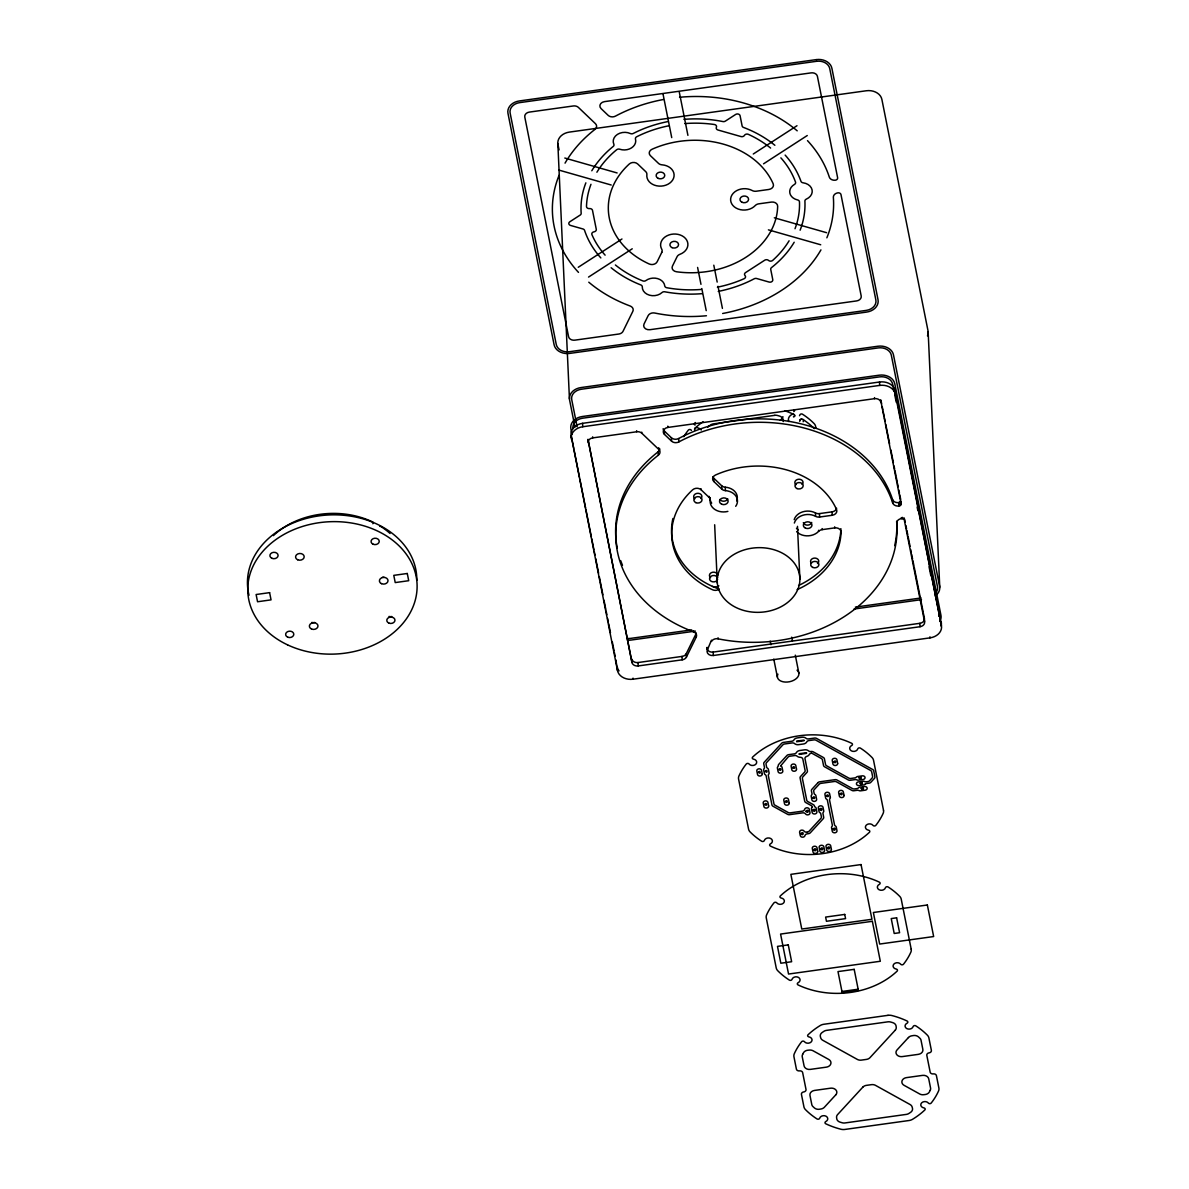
<?xml version="1.0" encoding="UTF-8"?>
<svg xmlns="http://www.w3.org/2000/svg" width="1189" height="1189" viewBox="0 0 1189 1189"><rect width="100%" height="100%" fill="white"/><g stroke="black" fill="none" stroke-linecap="round" stroke-linejoin="round"><path stroke-width="1.5" d="M794.742 415.853L794.282 416.388A4.31 3.359 -2.6 0 0 793.435 416.804M800.36 419.717L801.371 419.078M631.968 662.496L588.02 439.44L631.968 662.496A5.469 4.266 -2.6 0 0 638.211 665.944L682.174 659.821A5.469 4.266 -2.6 0 0 686.425 657.071L686.276 653.668L696.055 633.737A5.469 4.266 -2.6 0 0 696.323 633.024M686.425 657.071L696.219 637.141L696.055 633.737M924.492 620.063L924.566 621.758A5.469 4.266 -2.6 0 1 920.018 626.722L713.341 655.496A5.469 4.266 -2.6 0 1 707.41 649.833L711.438 640.217M780.356 420.297L781.931 418.587A5.469 4.266 -2.6 0 0 782.927 416.67M701.302 429.987A7.714 6.034 -2.6 0 0 696.278 427.535L694.911 428.337A1.665 1.308 -2.6 0 0 695.372 430.225M578.27 267.272L621.966 238.989M753.276 154.005L796.987 125.722M588.54 277.082L632.236 248.798M763.561 163.814L807.257 135.531M663.12 428.709A5.469 4.266 -2.6 0 0 664.309 430.983L664.458 434.401L671.562 441.164A5.469 4.266 -2.6 0 0 678.83 441.922A140.674 109.938 -2.6 0 1 892.701 502.932A5.469 4.266 -2.6 0 0 898.839 505.994L901.203 504.582L880.677 399.994M664.309 430.983L671.399 437.76A5.469 4.266 -2.6 0 0 678.666 438.518A140.674 109.938 -2.6 0 1 892.553 499.514A5.469 4.266 -2.6 0 0 898.676 502.59L901.069 501.268L901.203 504.582M900.073 505.815L899.91 502.412M796.585 741.119L804.032 740.093M804.032 740.732L796.66 741.758M799.112 753.737L806.543 752.726M806.573 753.35L799.201 754.376M582.595 423.329L879.518 382.011A13.659 10.671 -2.6 0 1 895.109 390.646L941.406 625.473A13.659 10.671 -2.6 0 1 930.006 637.869L633.083 679.201A13.659 10.671 -2.6 0 1 617.492 670.566L571.196 435.739A13.659 10.671 -2.6 0 1 582.595 423.329L582.744 426.747A13.659 10.671 -2.6 0 0 571.344 439.142M582.744 426.747L879.667 385.414A13.659 10.671 -2.6 0 1 895.258 394.049L941.406 625.473M588.183 442.843A5.469 4.266 -2.6 0 1 592.731 437.894L636.71 431.77A5.469 4.266 -2.6 0 1 641.807 433.227L658.795 449.427A5.469 4.266 -2.6 0 1 658.349 455.179A140.674 109.938 -2.6 0 0 693.559 631.82A5.469 4.266 -2.6 0 1 696.219 637.141M664.458 434.401A5.469 4.266 -2.6 0 1 667.876 427.431L874.539 398.672A5.469 4.266 -2.6 0 1 880.781 402.12M774.782 415.333L713.474 423.864A5.469 4.266 -2.6 0 0 710.918 424.785L709.134 425.959A5.469 4.266 -2.6 0 0 707.767 427.356M794.193 519.638A13.659 10.671 -2.6 0 1 815.461 512.935A5.469 4.266 -2.6 0 0 819.474 513.603L832.077 511.85A5.469 4.266 -2.6 0 0 836.625 508.253M794.341 523.041A13.659 10.671 -2.6 0 1 815.609 516.338A5.469 4.266 -2.6 0 0 819.622 517.022L832.226 515.268A5.469 4.266 -2.6 0 0 836.566 509.591A84.716 66.212 -2.6 0 0 715.436 475.05A5.469 4.266 -2.6 0 0 713.831 481.5L721.827 489.125A5.469 4.266 -2.6 0 0 725.439 490.626A13.659 10.671 -2.6 0 1 735.709 506.321M796.63 531.661A13.659 10.671 -2.6 0 0 818.612 531.364A5.469 4.266 -2.6 0 1 822.149 529.64L834.737 527.886A5.469 4.266 -2.6 0 1 841.039 532.077A84.716 66.212 -2.6 0 1 797.091 589.655M711.498 641.495A5.469 4.266 -2.6 0 1 718.082 638.82A140.674 109.938 -2.6 0 0 896.744 523.175A5.469 4.266 -2.6 0 1 901.351 518.612L904.145 519.311L924.566 621.758M691.701 629.888L630.958 638.344A11.474 8.977 -2.6 0 1 626.662 638.3M855.337 607.118L921.133 597.963M695.402 631.106L631.3 640.024A13.659 10.671 -2.6 0 1 627.51 640.143M853.999 609.036L921.475 599.642M631.82 659.078A5.469 4.266 -2.6 0 0 638.047 662.541L682.025 656.417A5.469 4.266 -2.6 0 0 686.276 653.668M706.92 647.5A5.469 4.266 -2.6 0 0 713.192 652.077L919.855 623.318A5.469 4.266 -2.6 0 0 924.418 618.354L923.452 613.554M841.961 991.477L858.146 989.218M564.805 158.033L617.121 172.955M774.321 217.795L826.637 232.702M558.889 170.086L611.205 185.008M768.406 229.849L820.707 244.771M793.97 416.715A1.665 1.308 -2.6 0 0 794.163 414.575L792.617 414.099A7.714 6.034 -2.6 0 0 788.797 421.545M811.76 753.172L821.317 758.478A2.735 2.14 -2.6 0 1 822.402 759.845L823.516 765.419A2.735 2.14 -2.6 0 0 824.601 766.801L848.277 779.925A2.735 2.14 -2.6 0 0 850.313 780.266L855.01 779.612A2.735 2.14 -2.6 0 1 856.912 779.895A2.378 1.858 -2.6 0 0 858.547 780.133L863.036 779.508A2.378 1.858 -2.6 0 0 865.012 777.353A2.378 1.858 -2.6 0 0 862.307 775.852L857.819 776.476A2.378 1.858 -2.6 0 0 856.362 777.16A2.735 2.14 -2.6 0 1 854.683 777.933L850.878 778.453A2.735 2.14 -2.6 0 1 848.842 778.111L826.623 765.805A2.735 2.14 -2.6 0 1 825.538 764.423L824.423 758.85A2.735 2.14 -2.6 0 0 823.338 757.467L813.231 751.864A2.735 2.14 -2.6 0 0 811.195 751.522M802.917 419.449L803.675 420.356A7.714 6.034 -2.6 0 1 803.155 421.709M712.806 476.893A5.469 4.266 -2.6 0 0 713.668 478.082L721.664 485.721A5.469 4.266 -2.6 0 0 725.275 487.208A13.659 10.671 -2.6 0 1 736.66 500.926M719.241 589.105A5.469 4.266 -2.6 0 1 712.642 589.803A84.716 66.212 -2.6 0 1 692.697 489.764A5.469 4.266 -2.6 0 1 701.064 489.764L709.06 497.388A5.469 4.266 -2.6 0 1 710.234 500.465A13.659 10.671 -2.6 0 0 727.876 511.389M894.083 391.359L892.642 384.136A11.474 8.977 -2.6 0 0 879.548 376.883L582.625 418.201A11.474 8.977 -2.6 0 0 573.039 428.62M894.797 394.986L896.238 402.209M917.15 507.079L917.878 510.69M929.04 566.737L930.853 575.788M880.945 400.321L881.584 403.517M882.223 406.727L882.862 409.923M883.174 411.528L884.14 416.328M884.453 417.933L885.092 421.129M885.731 424.324L889.565 443.542M890.843 449.947L893.4 462.759M894.039 465.954L894.663 469.15M894.99 470.755L895.941 475.555M896.268 477.161L897.219 481.961M897.546 483.566L898.185 486.762M898.825 489.972L899.464 493.167M899.776 494.773L900.742 499.573M904.621 519.103L905.26 522.298M905.899 525.508L906.538 528.704M906.865 530.309L907.816 535.109M908.143 536.715L909.095 541.515M909.422 543.12L910.061 546.316M910.685 549.526L911.324 552.722M911.651 554.327L912.602 559.127M912.929 560.732L913.88 565.533M914.207 567.123L923.14 611.949M815.936 427.966L815.624 426.405A8.204 6.406 -2.6 0 0 814.064 423.537A76.512 59.807 -2.6 0 0 802.53 414.233A1.665 1.308 -2.6 0 0 799.84 414.976A4.102 3.21 -2.6 0 1 799.498 415.704M791.696 637.17L792.424 640.767M795.292 655.154L798.874 673.137M679.305 92.162L687.911 135.353M713.801 265.192L717.175 282.075M718.007 286.296L722.422 308.397M663.105 94.407L671.726 137.612M697.601 267.436L700.975 284.334M701.822 288.555L706.221 310.641M770.204 641.139L770.918 644.735M773.786 659.122L777.383 677.106M559.053 149.918L557.968 144.493A13.659 10.671 -2.6 0 1 569.368 132.098L866.291 90.765A13.659 10.671 -2.6 0 1 881.881 99.4L928.014 330.824A13.659 10.671 -2.6 0 1 927.479 335.863M577.141 426.792L571.731 399.667A11.474 8.977 -2.6 0 1 581.302 389.249L878.225 347.916A11.474 8.977 -2.6 0 1 891.319 355.184L937.467 586.608A11.474 8.977 -2.6 0 1 935.386 593.311M574.971 427.089L569.576 399.965A13.659 10.671 -2.6 0 1 580.96 387.569L877.883 346.237A13.659 10.671 -2.6 0 1 893.489 354.887L939.622 586.296A13.659 10.671 -2.6 0 1 935.267 595.957M571.968 434.342L570.883 428.917A13.659 10.671 -2.6 0 1 582.283 416.522L879.206 375.189A13.659 10.671 -2.6 0 1 894.797 383.839L940.945 615.263A13.659 10.671 -2.6 0 1 939.771 621.505M571.196 435.739L573.722 448.387M574.079 450.2L579.489 477.309M579.846 479.122L585.612 508.045M585.969 509.858L591.379 536.982M591.736 538.78L593.906 549.63M594.262 551.443L594.976 555.055M595.704 558.681L598.587 573.143M599.315 576.754L600.029 580.366M600.386 582.179L602.912 594.842M603.997 600.252L605.796 609.303M606.152 611.101L606.88 614.728M607.594 618.339L608.322 621.951M608.679 623.764L610.477 632.801M612.29 641.837L614.089 650.888M614.445 652.687L615.174 656.313M615.887 659.925L617.492 670.566M928.148 331.776L939.756 587.262M929.947 636.814L930.006 637.869M919.855 623.318L920.018 626.722M904.071 517.809L904.145 519.311M902.54 517.378L902.585 518.449M901.307 517.557L901.351 518.612M895.109 390.646L895.258 394.049M898.676 502.59L898.839 505.994M896.655 521.481L896.744 523.175M892.553 499.514L892.701 502.932M879.518 382.011L879.667 385.414M874.495 397.602L874.539 398.672M834.693 526.816L834.737 527.886M832.077 511.85L832.226 515.268M822.089 528.57L822.149 529.64M819.474 513.603L819.622 517.022M818.552 530.309L818.612 531.364M815.461 512.935L815.609 516.338M797.477 526.341L799.885 579.236A41.347 32.326 -2.6 0 1 737.908 608.382A41.347 32.326 -2.6 0 1 737.834 552.38A41.347 32.326 -2.6 0 1 799.885 579.236M725.275 487.208L725.439 490.626M721.664 485.721L721.827 489.125M713.668 478.082L713.831 481.5M714.663 524.765L717.309 583.071M718.037 637.75L718.082 638.82M710.115 497.686L710.234 500.465M709.001 496.318L709.06 497.388M713.192 652.077L713.341 655.496M701.005 488.694L701.064 489.764M707.306 647.485L707.41 649.833M693.514 630.75L693.559 631.82M678.666 438.518L678.83 441.922M682.025 656.417L682.174 659.821M671.399 437.76L671.562 441.164M667.817 426.152L667.876 427.431M658.706 447.733L658.795 449.427M659.836 448.937A5.469 4.266 -2.6 0 1 658.186 451.775L658.349 455.179M641.748 432.157L641.807 433.227M636.65 430.7L636.71 431.77M638.047 662.541L638.211 665.944M633.024 678.131L633.083 679.201M592.687 436.824L592.731 437.894M557.834 143.542L569.442 399.014M249.006 595.243A84.716 66.212 -2.6 0 1 324.463 515.253A84.716 66.212 -2.6 0 1 416.804 580.366M391.746 616.511A4.102 3.21 -2.6 0 1 389.011 616.452M314.699 622.442A4.31 3.359 -2.6 0 1 311.83 622.427M384.062 577.245A4.31 3.359 -2.6 0 1 382.457 577.23M273.381 535.63A76.512 59.807 -2.6 0 1 372.41 521.837A1.665 1.308 -2.6 0 1 372.841 523.725M390.066 533.489A76.512 59.807 -2.6 0 0 381.179 526.697A1.665 1.308 -2.6 0 0 379.871 526.43M619.053 670.893A13.659 10.671 -2.6 0 1 617.329 667.148M941.242 622.07A13.659 10.671 -2.6 0 1 941.064 626.068M811.701 522.432A4.31 3.359 -2.6 0 1 807.554 525.122A4.31 3.359 -2.6 0 1 803.333 522.655M727.772 498.815A4.31 3.359 -2.6 0 1 724.056 501.193A4.31 3.359 -2.6 0 1 719.895 499.514M896.699 521.362A140.674 109.938 -2.6 0 1 894.693 545.632M622.486 565.251A140.674 109.938 -2.6 0 1 620.688 560.628M617.269 548.248A140.674 109.938 -2.6 0 1 658.186 451.775M798.354 529.848A13.659 10.671 -2.6 0 1 796.481 528.258M840.891 528.674A84.716 66.212 -2.6 0 1 798.562 585.508M717.695 588.57A84.716 66.212 -2.6 0 1 672.9 518.523M718.869 585.865A5.469 4.266 -2.6 0 1 712.479 586.385M711.676 503.155A13.659 10.671 -2.6 0 1 710.026 497.597M826.86 237.815A140.674 109.938 -2.6 0 0 833.355 197.374A5.469 4.266 -2.6 0 1 837.74 192.856A2.735 2.14 -2.6 0 1 840.98 194.565L861.193 295.972A5.469 4.266 -2.6 0 1 856.63 300.921L649.967 329.695A5.469 4.266 -2.6 0 1 644.022 324.032L648.109 315.709A5.469 4.266 -2.6 0 1 654.693 313.019A140.674 109.938 -2.6 0 0 706.444 315.754M820.945 249.883A140.674 109.938 -2.6 0 1 722.644 313.495M588.778 282.194A140.674 109.938 -2.6 0 0 630.185 306.019A5.469 4.266 -2.6 0 1 632.83 311.34L623.051 331.27A5.469 4.266 -2.6 0 1 618.785 334.035L574.822 340.158A5.469 4.266 -2.6 0 1 568.58 336.695L524.795 117.057A5.469 4.266 -2.6 0 1 529.358 112.093L573.321 105.97A5.469 4.266 -2.6 0 1 578.419 107.426L595.407 123.641A5.469 4.266 -2.6 0 1 594.961 129.393A140.674 109.938 -2.6 0 0 565.043 163.146M578.493 272.385A140.674 109.938 -2.6 0 1 559.127 175.199M663.343 99.519A140.674 109.938 -2.6 0 0 615.441 116.136A5.469 4.266 -2.6 0 1 608.173 115.378L601.084 108.6A5.469 4.266 -2.6 0 1 604.488 101.63L811.166 72.871A5.469 4.266 -2.6 0 1 817.408 76.334L837.621 177.726A2.735 2.14 -2.6 0 1 835.213 180.223A5.469 4.266 -2.6 0 1 829.327 177.131A140.674 109.938 -2.6 0 0 807.494 140.629M679.543 97.26A140.674 109.938 -2.6 0 1 797.21 130.835M800.123 230.19A112.048 87.57 -2.6 0 0 804.908 201.119A2.735 2.14 -2.6 0 1 806.335 199.128A11.266 8.799 -2.6 0 0 812.102 189.928A11.266 8.799 -2.6 0 0 803.08 182.794A2.735 2.14 -2.6 0 1 800.955 181.293A112.048 87.57 -2.6 0 0 785.141 155.09M794.193 242.244A112.048 87.57 -2.6 0 1 771.527 267.584A2.735 2.14 -2.6 0 0 770.74 269.457L772.776 279.668A2.735 2.14 -2.6 0 1 769.09 282.061L756.709 278.523A2.735 2.14 -2.6 0 0 754.227 278.776A112.048 87.57 -2.6 0 1 718.245 291.409M702.045 293.668A112.048 87.57 -2.6 0 1 664.814 291.795A2.735 2.14 -2.6 0 0 662.065 292.509A11.266 8.799 -2.6 0 1 649.476 295.184A11.266 8.799 -2.6 0 1 642.283 286.876A2.735 2.14 -2.6 0 0 640.826 284.944A112.048 87.57 -2.6 0 1 611.116 267.733M600.846 257.924A112.048 87.57 -2.6 0 1 584.572 230.384A2.735 2.14 -2.6 0 0 582.907 228.957L570.542 225.434A2.735 2.14 -2.6 0 1 569.813 221.778L580.143 215.09A2.735 2.14 -2.6 0 0 581.168 213.292A112.048 87.57 -2.6 0 1 585.865 182.838M591.795 170.77A112.048 87.57 -2.6 0 1 613.212 146.44A2.735 2.14 -2.6 0 0 613.836 144.226A11.266 8.799 -2.6 0 1 617.418 134.402A11.266 8.799 -2.6 0 1 630.363 133.54A2.735 2.14 -2.6 0 0 633.247 133.465A112.048 87.57 -2.6 0 1 667.742 121.605M683.943 119.361A112.048 87.57 -2.6 0 1 722.897 121.56A2.735 2.14 -2.6 0 0 725.335 121.129L735.664 114.441A2.735 2.14 -2.6 0 1 740.078 115.69L742.114 125.915A2.735 2.14 -2.6 0 0 743.586 127.461A112.048 87.57 -2.6 0 1 774.871 145.296M795.01 228.734A106.579 83.289 -2.6 0 0 799.469 201.877A2.735 2.14 -2.6 0 0 797.566 199.945A11.266 8.799 -2.6 0 1 789.838 193.034A11.266 8.799 -2.6 0 1 794.475 184.399A2.735 2.14 -2.6 0 0 795.515 182.051A106.579 83.289 -2.6 0 0 780.876 157.855M789.095 240.787A106.579 83.289 -2.6 0 1 772.687 260.406A2.735 2.14 -2.6 0 1 768.54 260.421A2.735 2.14 -2.6 0 0 764.735 260.198L745.518 272.623A2.735 2.14 -2.6 0 0 745.027 275.551A2.735 2.14 -2.6 0 1 744.136 278.702A106.579 83.289 -2.6 0 1 717.398 287.188M701.213 289.447A106.579 83.289 -2.6 0 1 666.806 287.738A2.735 2.14 -2.6 0 1 664.755 285.91A11.266 8.799 -2.6 0 0 657.606 278.612A11.266 8.799 -2.6 0 0 645.939 280.53A2.735 2.14 -2.6 0 1 642.803 280.901A106.579 83.289 -2.6 0 1 615.382 264.969M605.112 255.159A106.579 83.289 -2.6 0 1 591.914 234.619A2.735 2.14 -2.6 0 1 594.054 231.81A2.735 2.14 -2.6 0 0 596.284 229.328L592.494 210.349A2.735 2.14 -2.6 0 0 589.506 208.595A2.735 2.14 -2.6 0 1 586.489 206.485A106.579 83.289 -2.6 0 1 590.978 184.295M596.893 172.227A106.579 83.289 -2.6 0 1 616.66 149.74A2.735 2.14 -2.6 0 1 619.766 149.234A11.266 8.799 -2.6 0 0 631.537 147.882A11.266 8.799 -2.6 0 0 635.476 139.054A2.735 2.14 -2.6 0 1 636.695 136.765A106.579 83.289 -2.6 0 1 668.59 125.826M684.775 123.582A106.579 83.289 -2.6 0 1 714.381 124.503A2.735 2.14 -2.6 0 1 716.387 127.297A2.735 2.14 -2.6 0 0 717.963 130.002L740.955 136.557A2.735 2.14 -2.6 0 0 744.448 135.368A2.735 2.14 -2.6 0 1 748.357 134.342A106.579 83.289 -2.6 0 1 770.606 148.06M795.991 484.726A4.102 3.21 -2.6 0 1 795.991 480.267A4.102 3.21 -2.6 0 1 801.683 480.014A4.102 3.21 -2.6 0 1 802.07 484.443M694.837 498.8A4.102 3.21 -2.6 0 1 694.837 494.342A4.102 3.21 -2.6 0 1 700.529 494.089A4.102 3.21 -2.6 0 1 700.916 498.533M710.561 577.646A4.102 3.21 -2.6 0 1 712.315 572.31A4.102 3.21 -2.6 0 1 717.532 575.877M811.448 563.333A4.102 3.21 -2.6 0 1 812.013 558.889A4.102 3.21 -2.6 0 1 817.69 559.083A4.102 3.21 -2.6 0 1 817.512 563.541M717.591 579.504A4.102 3.21 -2.6 0 1 711.29 581.347A4.102 3.21 -2.6 0 1 711.245 576.13A4.102 3.21 -2.6 0 1 717.576 577.691M938.775 615.56A11.474 8.977 -2.6 0 1 938.879 616.229M807.301 832.092A2.735 2.14 -2.6 0 0 809.085 831.215L820.886 818.374A2.735 2.14 -2.6 0 0 821.391 816.769L820.811 813.93A2.735 2.14 -2.6 0 0 819.86 812.622A2.378 1.858 -2.6 0 1 819.028 811.493L818.329 808A2.378 1.858 -2.6 0 1 820.321 805.845A2.378 1.858 -2.6 0 1 823.026 807.361L823.724 810.839A2.378 1.858 -2.6 0 1 823.383 812.132A2.735 2.14 -2.6 0 0 822.981 813.633L823.68 817.17A2.735 2.14 -2.6 0 1 823.189 818.76L810.318 832.776A2.735 2.14 -2.6 0 1 808.52 833.652L807.257 833.831A2.735 2.14 -2.6 0 0 804.968 835.644A2.378 1.858 -2.6 0 1 800.286 835.733L799.588 832.241A2.378 1.858 -2.6 0 1 804.046 831.037A2.735 2.14 -2.6 0 0 806.915 832.151M811.017 751.537A2.735 2.14 -2.6 0 1 808.55 750.883A4.37 3.418 -2.6 0 0 804.596 749.843L799.751 750.512A4.37 3.418 -2.6 0 0 796.407 752.578A2.735 2.14 -2.6 0 1 794.326 753.871L788.649 754.658A2.735 2.14 -2.6 0 0 786.865 755.535L778.765 764.349A2.735 2.14 -2.6 0 0 778.23 765.612A2.735 2.14 -2.6 0 1 777.769 766.801A2.378 1.858 -2.6 0 0 777.398 768.124L778.096 771.616A2.378 1.858 -2.6 0 0 780.801 773.118A2.378 1.858 -2.6 0 0 782.793 770.962L782.094 767.47A2.378 1.858 -2.6 0 0 780.504 766.028L788.084 757.096A2.735 2.14 -2.6 0 1 789.882 756.219L794.668 755.55A2.735 2.14 -2.6 0 1 797.135 756.204A4.37 3.418 -2.6 0 0 800.242 757.304A2.735 2.14 -2.6 0 1 802.828 759.072L805.102 770.472A2.735 2.14 -2.6 0 1 804.611 772.077L800.598 776.447A2.735 2.14 -2.6 0 0 800.093 778.037L804.715 801.193A2.735 2.14 -2.6 0 0 805.8 802.575L811.299 805.622A2.735 2.14 -2.6 0 1 812.384 806.989M812.429 807.168A2.378 1.858 -2.6 0 0 811.478 808.966L812.176 812.459A2.378 1.858 -2.6 0 0 814.881 813.96A2.378 1.858 -2.6 0 0 816.873 811.805L816.174 808.312A2.378 1.858 -2.6 0 0 815.342 807.182A2.735 2.14 -2.6 0 1 814.406 805.934A2.735 2.14 -2.6 0 0 813.321 804.626L807.821 801.579A2.735 2.14 -2.6 0 1 806.736 800.197L802.397 778.438A2.735 2.14 -2.6 0 1 802.887 776.848L806.915 772.464A2.735 2.14 -2.6 0 0 807.405 770.873L804.998 758.76A2.735 2.14 -2.6 0 1 806.766 756.397A4.37 3.418 -2.6 0 0 809.278 754.51A2.735 2.14 -2.6 0 1 811.359 753.232M865.087 784.235A2.809 2.2 -2.6 0 1 866.84 783.462L869.085 783.15A2.735 2.14 -2.6 0 0 870.868 782.258L874.405 778.423A2.735 2.14 -2.6 0 0 874.896 776.833L873.707 770.844A2.735 2.14 -2.6 0 0 872.607 769.461L816.59 738.428A2.735 2.14 -2.6 0 0 814.569 738.072L808.475 738.919A2.735 2.14 -2.6 0 1 806.023 738.28A4.37 3.418 -2.6 0 0 802.085 737.239L797.239 737.923A4.37 3.418 -2.6 0 0 793.91 739.959A2.735 2.14 -2.6 0 1 791.829 741.237L783.432 742.412A2.735 2.14 -2.6 0 0 781.649 743.288L764.245 762.223A2.735 2.14 -2.6 0 0 763.754 763.814L764.438 767.247A2.735 2.14 -2.6 0 1 764.037 768.733A2.378 1.858 -2.6 0 0 763.68 770.026L764.378 773.519A2.378 1.858 -2.6 0 0 765.211 774.648A2.735 2.14 -2.6 0 1 766.162 775.956L771.929 804.849A2.735 2.14 -2.6 0 0 773.013 806.231L787.608 814.316A2.735 2.14 -2.6 0 0 789.645 814.658L802.679 812.845A2.735 2.14 -2.6 0 1 805.548 813.945A2.378 1.858 -2.6 0 0 810.006 812.756L809.308 809.263A2.378 1.858 -2.6 0 0 804.626 809.337A2.735 2.14 -2.6 0 1 802.352 811.166L790.195 812.86A2.735 2.14 -2.6 0 1 788.173 812.503L775.035 805.221A2.735 2.14 -2.6 0 1 773.95 803.853L768.332 775.659A2.735 2.14 -2.6 0 1 768.733 774.173A2.378 1.858 -2.6 0 0 769.075 772.88L768.376 769.387A2.378 1.858 -2.6 0 0 767.544 768.257A2.735 2.14 -2.6 0 1 766.593 766.95L766.043 764.215A2.735 2.14 -2.6 0 1 766.548 762.61L782.867 744.849A2.735 2.14 -2.6 0 1 784.666 743.972L792.127 742.932A2.735 2.14 -2.6 0 1 794.609 743.601A4.37 3.418 -2.6 0 0 798.577 744.656L803.422 743.987A4.37 3.418 -2.6 0 0 806.766 741.906A2.735 2.14 -2.6 0 1 808.862 740.598L814.004 739.885A2.735 2.14 -2.6 0 1 816.04 740.242L870.601 770.472A2.735 2.14 -2.6 0 1 871.686 771.839L872.592 776.432A2.735 2.14 -2.6 0 1 872.102 778.037L869.649 780.712A2.735 2.14 -2.6 0 1 867.851 781.589L866.454 781.782A2.735 2.14 -2.6 0 1 864.552 781.5A2.378 1.858 -2.6 0 0 862.917 781.262L858.428 781.886A2.378 1.858 -2.6 0 0 856.452 784.041A2.378 1.858 -2.6 0 0 859.157 785.543L863.645 784.918A2.378 1.858 -2.6 0 0 865.102 784.25M797.046 670.165A10.924 6.777 -11.3 0 1 789.585 681.728A10.924 6.777 -11.3 0 1 777.903 674.148M694.971 428.263A76.512 59.807 -2.6 0 1 703.056 421.709M784.755 410.785A76.512 59.807 -2.6 0 1 793.999 414.485M814.287 428.649A76.512 59.807 -2.6 0 0 802.768 419.345A1.665 1.308 -2.6 0 0 800.063 420.089M800.346 419.776A4.31 3.359 -2.6 0 1 799.617 421.278M774.782 415.303A5.707 4.459 -2.6 0 1 777.695 415.541L779.702 416.135A5.469 4.266 -2.6 0 1 783.046 419.732L783.165 420.549A5.469 4.266 -2.6 0 1 783.194 421.575M683.824 436.69A76.512 59.807 -2.6 0 1 688.327 430.136A1.665 1.308 -2.6 0 1 691.166 430.106A4.102 3.21 -2.6 0 0 691.448 430.418M695.416 422.526A76.512 59.807 -2.6 0 0 694.733 423.165A1.665 1.308 -2.6 0 0 695.045 425.067M794.163 409.64A1.665 1.308 -2.6 0 1 793.747 411.602M758.359 772.374C761.48 775.287 760.336 769.268 758.374 772.241M765.211 771.423C768.302 774.336 767.128 768.287 765.226 771.289M764.75 804.433C767.589 807.509 767.009 801.163 764.75 804.373M778.914 769.506C781.916 772.493 781.114 766.266 778.929 769.446M785.32 801.579C788.218 804.626 787.653 798.22 785.32 801.579M792.632 767.604C795.917 770.487 794.46 764.319 792.632 767.604M800.91 833.623C803.511 837.368 804.299 830.056 800.925 833.548M805.949 811.299C808.728 815 809.144 807.673 805.964 811.225M812.741 797.76C815.728 800.732 814.926 794.505 812.741 797.685M812.815 810.333C815.936 813.93 815.803 806.647 812.815 810.333M813.633 849.793C816.902 853.316 816.382 846.137 813.633 849.719M819.667 809.382C822.669 813.098 822.506 805.696 819.667 809.382M820.484 848.842C823.457 852.468 823.457 845.29 820.499 848.768M826.444 795.842C829.729 798.726 828.287 792.558 826.444 795.842M827.336 847.891C830.056 851.621 830.576 844.279 827.336 847.891M833.771 761.881C836.283 764.988 836.595 758.686 833.771 761.807M832.909 829.164C835.451 832.909 836.536 825.567 832.909 829.09M840.162 793.94C842.927 797.031 842.644 790.611 840.162 793.94M859.067 777.963C862.025 781.574 861.98 774.47 859.082 777.799M860.123 783.298C862.961 786.925 863.496 779.746 860.137 783.224M861.193 788.649C864.433 792.186 864.002 784.948 861.208 788.56M802.649 1054.375L802.605 1054.48A5.707 4.459 -2.6 0 0 802.233 1056.768L804.091 1065.939A5.469 4.266 -2.6 0 0 810.333 1069.387L826.325 1067.157A5.469 4.266 -2.6 0 0 830.799 1063.873A5.469 4.266 -2.6 0 0 828.718 1059.444L813.127 1050.808A5.469 4.266 -2.6 0 0 809.115 1050.095L808.208 1050.184A5.469 4.266 -2.6 0 0 803.407 1052.904L802.649 1054.375M930.214 1090.298L929.471 1091.784A5.469 4.266 -2.6 0 1 924.745 1094.579L923.779 1094.683A5.469 4.266 -2.6 0 1 919.706 1093.984L904.101 1085.334A5.469 4.266 -2.6 0 1 902.02 1080.92A5.469 4.266 -2.6 0 1 906.494 1077.62L922.501 1075.391A5.469 4.266 -2.6 0 1 928.728 1078.854L930.556 1088.024A5.707 4.459 -2.6 0 1 930.214 1090.298M661.783 252.365L657.175 261.743A5.469 4.266 -2.6 0 1 649.253 264.003A84.716 66.212 -2.6 0 1 629.308 163.978A5.469 4.266 -2.6 0 1 637.676 163.963L645.672 171.588A5.469 4.266 -2.6 0 1 646.861 174.664A13.659 10.671 -2.6 0 0 659.033 186.108A13.659 10.671 -2.6 0 0 674.029 176.403A13.659 10.671 -2.6 0 0 662.05 164.825A5.469 4.266 -2.6 0 1 658.438 163.324L650.442 155.7A5.469 4.266 -2.6 0 1 652.062 149.249A84.716 66.212 -2.6 0 1 773.177 183.79A5.469 4.266 -2.6 0 1 768.852 189.467L756.249 191.221A5.469 4.266 -2.6 0 1 752.236 190.537A13.659 10.671 -2.6 0 0 733.227 193.287A13.659 10.671 -2.6 0 0 736.184 208.12A13.659 10.671 -2.6 0 0 755.223 205.578A5.469 4.266 -2.6 0 1 758.76 203.839L771.364 202.085A5.469 4.266 -2.6 0 1 777.665 206.277A84.716 66.212 -2.6 0 1 676.482 271.761A5.469 4.266 -2.6 0 1 672.454 266.098L677.061 256.72A5.469 4.266 -2.6 0 1 679.9 254.327A13.659 10.671 -2.6 0 0 686.722 240.133A13.659 10.671 -2.6 0 0 668.783 235.006A13.659 10.671 -2.6 0 0 661.708 249.14A5.469 4.266 -2.6 0 1 661.783 252.365M817.973 782.674L811.909 789.273A2.735 2.14 -2.6 0 0 811.418 790.863L811.968 793.583A2.735 2.14 -2.6 0 1 811.567 795.069A2.378 1.858 -2.6 0 0 811.21 796.377L811.909 799.855A2.378 1.858 -2.6 0 0 814.628 801.371A2.378 1.858 -2.6 0 0 816.605 799.216L815.907 795.723A2.378 1.858 -2.6 0 0 815.074 794.594A2.735 2.14 -2.6 0 1 814.123 793.286L813.722 791.265A2.735 2.14 -2.6 0 1 814.212 789.659L819.206 784.235A2.735 2.14 -2.6 0 1 820.99 783.358L834.44 781.485A2.735 2.14 -2.6 0 1 836.462 781.827L851.919 790.403A2.735 2.14 -2.6 0 0 853.955 790.744L857.15 790.299A2.735 2.14 -2.6 0 1 859.038 790.581A2.378 1.858 -2.6 0 0 860.687 790.819L865.161 790.195A2.378 1.858 -2.6 0 0 867.138 788.039A2.378 1.858 -2.6 0 0 864.433 786.538L859.959 787.163A2.378 1.858 -2.6 0 0 858.488 787.846A2.735 2.14 -2.6 0 1 856.808 788.619L854.505 788.946A2.735 2.14 -2.6 0 1 852.483 788.589L837.026 780.029A2.735 2.14 -2.6 0 0 834.99 779.672L819.756 781.797A2.735 2.14 -2.6 0 0 817.973 782.674M835.778 1094.846L824.378 1107.256A5.469 4.266 -2.6 0 1 820.856 1109.01L819.905 1109.174A5.469 4.266 -2.6 0 1 814.376 1107.895L812.904 1106.528A5.469 4.266 -2.6 0 1 811.79 1104.551L809.962 1095.381A5.469 4.266 -2.6 0 1 814.524 1090.432L830.531 1088.203A5.469 4.266 -2.6 0 1 836.03 1090.105A5.469 4.266 -2.6 0 1 835.778 1094.846M895.213 1030.209L869.976 1057.66A5.469 4.266 -2.6 0 1 866.395 1059.414L861.386 1060.112A5.469 4.266 -2.6 0 1 857.328 1059.414L822.788 1040.286A5.469 4.266 -2.6 0 1 820.633 1037.566L820.469 1036.927A5.469 4.266 -2.6 0 1 822.194 1032.468L823.962 1031.294A5.469 4.266 -2.6 0 1 826.518 1030.373L887.841 1021.841A5.707 4.459 -2.6 0 1 890.754 1022.064L892.761 1022.644A5.469 4.266 -2.6 0 1 896.105 1026.241L896.209 1027.058A5.469 4.266 -2.6 0 1 895.213 1030.209M862.842 1087.132L837.606 1114.583A5.469 4.266 -2.6 0 0 836.61 1117.734L836.714 1118.537A5.469 4.266 -2.6 0 0 840.058 1122.134L842.198 1122.773A5.469 4.266 -2.6 0 0 844.978 1122.951L906.3 1114.405A5.707 4.459 -2.6 0 0 908.961 1113.424L910.64 1112.31A5.469 4.266 -2.6 0 0 912.409 1108.014L912.216 1107.316A5.469 4.266 -2.6 0 0 910.031 1104.507L875.505 1085.364A5.469 4.266 -2.6 0 0 871.433 1084.665L866.424 1085.364A5.469 4.266 -2.6 0 0 862.842 1087.132M908.441 1037.536L897.041 1049.932A5.469 4.266 -2.6 0 0 896.788 1054.688A5.469 4.266 -2.6 0 0 902.302 1056.59L918.294 1054.361A5.469 4.266 -2.6 0 0 922.857 1049.397L921.029 1040.226A5.469 4.266 -2.6 0 0 919.914 1038.25L918.443 1036.882A5.469 4.266 -2.6 0 0 912.989 1035.604L912.097 1035.768A5.469 4.266 -2.6 0 0 908.441 1037.536M816.293 59.613L519.37 100.946A13.659 10.671 -2.6 0 0 507.971 113.341L554.104 344.765A13.659 10.671 -2.6 0 0 569.694 353.401L866.618 312.083A13.659 10.671 -2.6 0 0 878.017 299.673L831.884 68.263A13.659 10.671 -2.6 0 0 816.293 59.613M816.62 61.293L519.697 102.626A11.474 8.977 -2.6 0 0 510.126 113.044L556.259 344.468A11.474 8.977 -2.6 0 0 569.368 351.721L866.291 310.388A11.474 8.977 -2.6 0 0 875.862 299.985L829.729 68.561A11.474 8.977 -2.6 0 0 816.62 61.293M269.606 592.642L256.111 594.515L257.552 601.753L271.047 599.865L269.606 592.642M407.277 573.484L393.782 575.357L395.224 582.58L408.719 580.708L407.277 573.484M861.044 864.566L790.863 874.346L801.772 929.04L871.953 919.275L861.044 864.566M844.74 914.415L825.627 917.076L826.459 921.282L845.572 918.621L844.74 914.415M927.361 904.992L873.365 912.498L879.667 944.051L933.647 936.546L927.361 904.992M872.354 921.297L780.579 934.064L788.545 974.044L880.321 961.262L872.354 921.297M896.625 917.819L891.23 918.577L894.202 933.469L899.597 932.726L896.625 917.819M788.277 944.883L777.487 946.385L780.831 963.224L791.636 961.723L788.277 944.883M854.192 969.347L837.992 971.591L842.184 992.637L858.384 990.378L854.192 969.347M887.975 1015.332L823.873 1024.264A8.204 6.406 -2.6 0 0 820.172 1025.557A76.512 59.807 -2.6 0 0 808.015 1034.787A1.665 1.308 -2.6 0 0 808.906 1036.882A4.102 3.21 -2.6 0 1 811.284 1041.846A4.102 3.21 -2.6 0 1 804.463 1041.727A1.665 1.308 -2.6 0 0 801.609 1041.742A76.512 59.807 -2.6 0 0 794.326 1053.677A8.204 6.406 -2.6 0 0 793.955 1056.798L796.407 1069.164A2.735 2.14 -2.6 0 0 799.528 1070.888A2.735 2.14 -2.6 0 1 802.649 1072.612L806.008 1089.451A2.735 2.14 -2.6 0 1 803.719 1091.933A2.735 2.14 -2.6 0 0 801.445 1094.415L803.913 1106.766A8.204 6.406 -2.6 0 0 805.473 1109.634A76.512 59.807 -2.6 0 0 817.006 1118.938A1.665 1.308 -2.6 0 0 819.697 1118.195A4.102 3.21 -2.6 0 1 826.102 1116.233A4.102 3.21 -2.6 0 1 825.79 1121.569A1.665 1.308 -2.6 0 0 825.761 1123.783A76.512 59.807 -2.6 0 0 840.846 1129.223A8.204 6.406 -2.6 0 0 844.844 1129.446L908.946 1120.528A8.204 6.406 -2.6 0 0 912.647 1119.235A76.512 59.807 -2.6 0 0 924.804 1110.006A1.665 1.308 -2.6 0 0 923.912 1107.91A4.102 3.21 -2.6 0 1 921.549 1102.946A4.102 3.21 -2.6 0 1 928.371 1103.065A1.665 1.308 -2.6 0 0 931.21 1103.035A76.512 59.807 -2.6 0 0 938.493 1091.116A8.204 6.406 -2.6 0 0 938.879 1087.98L936.412 1075.629A2.735 2.14 -2.6 0 0 933.291 1073.89A2.735 2.14 -2.6 0 1 930.17 1072.166L926.811 1055.342A2.735 2.14 -2.6 0 1 929.099 1052.86A2.735 2.14 -2.6 0 0 931.373 1050.377L928.906 1038.012A8.204 6.406 -2.6 0 0 927.346 1035.158A76.512 59.807 -2.6 0 0 915.812 1025.854A1.665 1.308 -2.6 0 0 913.122 1026.597A4.102 3.21 -2.6 0 1 906.717 1028.559A4.102 3.21 -2.6 0 1 907.029 1023.224A1.665 1.308 -2.6 0 0 907.058 1020.994A76.512 59.807 -2.6 0 0 891.973 1015.555A8.204 6.406 -2.6 0 0 887.975 1015.332M883.501 810.274L873.543 760.306A8.204 6.406 -2.6 0 0 871.983 757.452A76.512 59.807 -2.6 0 0 860.45 748.149A1.665 1.308 -2.6 0 0 857.759 748.892A4.102 3.21 -2.6 0 1 851.354 750.854A4.102 3.21 -2.6 0 1 851.666 745.518A1.665 1.308 -2.6 0 0 851.681 743.288A76.512 59.807 -2.6 0 0 752.652 757.066A1.665 1.308 -2.6 0 0 753.544 759.162A4.102 3.21 -2.6 0 1 755.907 764.141A4.102 3.21 -2.6 0 1 749.085 764.007A1.665 1.308 -2.6 0 0 746.246 764.037A76.512 59.807 -2.6 0 0 738.949 775.971A8.204 6.406 -2.6 0 0 738.577 779.092L748.55 829.06A8.204 6.406 -2.6 0 0 750.11 831.928A76.512 59.807 -2.6 0 0 761.644 841.232A1.665 1.308 -2.6 0 0 764.334 840.489A4.102 3.21 -2.6 0 1 770.74 838.513A4.102 3.21 -2.6 0 1 770.427 843.863A1.665 1.308 -2.6 0 0 770.398 846.078A76.512 59.807 -2.6 0 0 869.427 832.3A1.665 1.308 -2.6 0 0 868.55 830.204A4.102 3.21 -2.6 0 1 866.172 825.24A4.102 3.21 -2.6 0 1 872.994 825.359A1.665 1.308 -2.6 0 0 875.847 825.329A76.512 59.807 -2.6 0 0 883.13 813.41A8.204 6.406 -2.6 0 0 883.501 810.274M911.19 949.134L901.232 899.166A8.204 6.406 -2.6 0 0 899.657 896.298A76.512 59.807 -2.6 0 0 888.138 886.994A1.665 1.308 -2.6 0 0 885.433 887.737A4.102 3.21 -2.6 0 1 879.028 889.714A4.102 3.21 -2.6 0 1 879.34 884.363A1.665 1.308 -2.6 0 0 879.37 882.149A76.512 59.807 -2.6 0 0 780.341 895.926A1.665 1.308 -2.6 0 0 781.232 898.022A4.102 3.21 -2.6 0 1 783.596 902.986A4.102 3.21 -2.6 0 1 776.774 902.867A1.665 1.308 -2.6 0 0 773.935 902.897A76.512 59.807 -2.6 0 0 766.637 914.817A8.204 6.406 -2.6 0 0 766.266 917.953L776.224 967.92A8.204 6.406 -2.6 0 0 777.799 970.774A76.512 59.807 -2.6 0 0 789.318 980.078A1.665 1.308 -2.6 0 0 792.023 979.335A4.102 3.21 -2.6 0 1 798.428 977.373A4.102 3.21 -2.6 0 1 798.116 982.709A1.665 1.308 -2.6 0 0 798.087 984.938A76.512 59.807 -2.6 0 0 897.115 971.145A1.665 1.308 -2.6 0 0 896.224 969.065A4.102 3.21 -2.6 0 1 893.86 964.086A4.102 3.21 -2.6 0 1 900.682 964.205A1.665 1.308 -2.6 0 0 903.521 964.19A76.512 59.807 -2.6 0 0 910.819 952.255A8.204 6.406 -2.6 0 0 911.19 949.134M837.636 763.323L836.937 759.83A2.378 1.858 -2.6 0 0 834.232 758.329A2.378 1.858 -2.6 0 0 832.255 760.484L832.939 763.977A2.378 1.858 -2.6 0 0 835.659 765.478A2.378 1.858 -2.6 0 0 837.636 763.323M844.027 795.396L843.328 791.904A2.378 1.858 -2.6 0 0 840.623 790.403A2.378 1.858 -2.6 0 0 838.646 792.558L839.345 796.05A2.378 1.858 -2.6 0 0 842.05 797.551A2.378 1.858 -2.6 0 0 844.027 795.396M830.323 797.299L829.625 793.806A2.378 1.858 -2.6 0 0 826.905 792.305A2.378 1.858 -2.6 0 0 824.928 794.46L825.627 797.953A2.378 1.858 -2.6 0 0 826.459 799.082A2.735 2.14 -2.6 0 1 827.41 800.375L832.315 825.003A2.735 2.14 -2.6 0 1 831.914 826.489A2.378 1.858 -2.6 0 0 831.572 827.782L832.27 831.274A2.378 1.858 -2.6 0 0 834.975 832.776A2.378 1.858 -2.6 0 0 836.967 830.621L836.268 827.128A2.378 1.858 -2.6 0 0 835.436 825.998A2.735 2.14 -2.6 0 1 834.485 824.705L829.565 800.078A2.735 2.14 -2.6 0 1 829.967 798.592A2.378 1.858 -2.6 0 0 830.323 797.299M831.393 849.347L830.71 845.855A2.378 1.858 -2.6 0 0 827.99 844.353A2.378 1.858 -2.6 0 0 826.013 846.509L826.712 850.001A2.378 1.858 -2.6 0 0 829.417 851.502A2.378 1.858 -2.6 0 0 831.393 849.347M824.542 850.298L823.843 846.806A2.378 1.858 -2.6 0 0 821.138 845.305A2.378 1.858 -2.6 0 0 819.162 847.46L819.845 850.952A2.378 1.858 -2.6 0 0 822.565 852.454A2.378 1.858 -2.6 0 0 824.542 850.298M817.69 851.25L816.992 847.757A2.378 1.858 -2.6 0 0 814.287 846.256A2.378 1.858 -2.6 0 0 812.295 848.411L812.994 851.904A2.378 1.858 -2.6 0 0 815.699 853.405A2.378 1.858 -2.6 0 0 817.69 851.25M796.496 769.06L795.798 765.567A2.378 1.858 -2.6 0 0 793.093 764.066A2.378 1.858 -2.6 0 0 791.116 766.221L791.815 769.714A2.378 1.858 -2.6 0 0 794.52 771.215A2.378 1.858 -2.6 0 0 796.496 769.06M789.184 803.021L788.485 799.528A2.378 1.858 -2.6 0 0 785.766 798.027A2.378 1.858 -2.6 0 0 783.789 800.182L784.487 803.675A2.378 1.858 -2.6 0 0 787.192 805.176A2.378 1.858 -2.6 0 0 789.184 803.021M762.223 773.831L761.525 770.338A2.378 1.858 -2.6 0 0 758.805 768.837A2.378 1.858 -2.6 0 0 756.828 770.992L757.527 774.485A2.378 1.858 -2.6 0 0 760.232 775.986A2.378 1.858 -2.6 0 0 762.223 773.831M768.614 805.889L767.916 802.397A2.378 1.858 -2.6 0 0 765.211 800.896A2.378 1.858 -2.6 0 0 763.219 803.051L763.918 806.543A2.378 1.858 -2.6 0 0 766.623 808.044A2.378 1.858 -2.6 0 0 768.614 805.889M287.545 644.854A84.716 66.212 -2.6 0 0 417.057 588.704A84.716 66.212 -2.6 0 0 292.672 530.101A84.716 66.212 -2.6 0 0 287.545 644.854M373.153 544.25A4.102 3.21 -2.6 0 0 379.246 541.307A4.102 3.21 -2.6 0 0 373.049 538.706A4.102 3.21 -2.6 0 0 373.153 544.25M271.984 558.34A4.102 3.21 -2.6 0 0 278.092 555.382A4.102 3.21 -2.6 0 0 271.895 552.796A4.102 3.21 -2.6 0 0 271.984 558.34M287.708 637.185A4.102 3.21 -2.6 0 0 293.802 634.227A4.102 3.21 -2.6 0 0 287.619 631.641A4.102 3.21 -2.6 0 0 287.708 637.185M388.862 623.095A4.102 3.21 -2.6 0 0 394.971 620.153A4.102 3.21 -2.6 0 0 388.773 617.552A4.102 3.21 -2.6 0 0 388.862 623.095M311.563 629.04A4.31 3.359 -2.6 0 0 317.983 625.979A4.31 3.359 -2.6 0 0 311.503 623.214A4.31 3.359 -2.6 0 0 311.563 629.04M297.711 559.781A4.31 3.359 -2.6 0 0 304.191 556.779A4.31 3.359 -2.6 0 0 297.755 553.955A4.31 3.359 -2.6 0 0 297.711 559.781M381.461 583.65A4.31 3.359 -2.6 0 0 388.015 580.767A4.31 3.359 -2.6 0 0 381.669 577.824A4.31 3.359 -2.6 0 0 381.461 583.65M805.399 528.079A4.31 3.359 -2.6 0 0 811.968 525.196A4.31 3.359 -2.6 0 0 805.622 522.239A4.31 3.359 -2.6 0 0 805.399 528.079M721.664 504.21A4.31 3.359 -2.6 0 0 728.129 501.193A4.31 3.359 -2.6 0 0 721.693 498.369A4.31 3.359 -2.6 0 0 721.664 504.21M658.275 178.409A4.31 3.359 -2.6 0 0 664.755 175.407A4.31 3.359 -2.6 0 0 658.32 172.583A4.31 3.359 -2.6 0 0 658.275 178.409M672.127 247.669A4.31 3.359 -2.6 0 0 678.547 244.592A4.31 3.359 -2.6 0 0 672.067 241.828A4.31 3.359 -2.6 0 0 672.127 247.669M742.025 202.279A4.31 3.359 -2.6 0 0 748.58 199.395A4.31 3.359 -2.6 0 0 742.233 196.453A4.31 3.359 -2.6 0 0 742.025 202.279M797.061 488.59A4.102 3.21 -2.6 0 0 803.184 485.662A4.102 3.21 -2.6 0 0 797.016 483.031A4.102 3.21 -2.6 0 0 797.061 488.59M812.786 567.435A4.102 3.21 -2.6 0 0 818.909 564.507A4.102 3.21 -2.6 0 0 812.741 561.877A4.102 3.21 -2.6 0 0 812.786 567.435M695.907 502.665A4.102 3.21 -2.6 0 0 702.03 499.752A4.102 3.21 -2.6 0 0 695.862 497.121A4.102 3.21 -2.6 0 0 695.907 502.665"/></g></svg>
